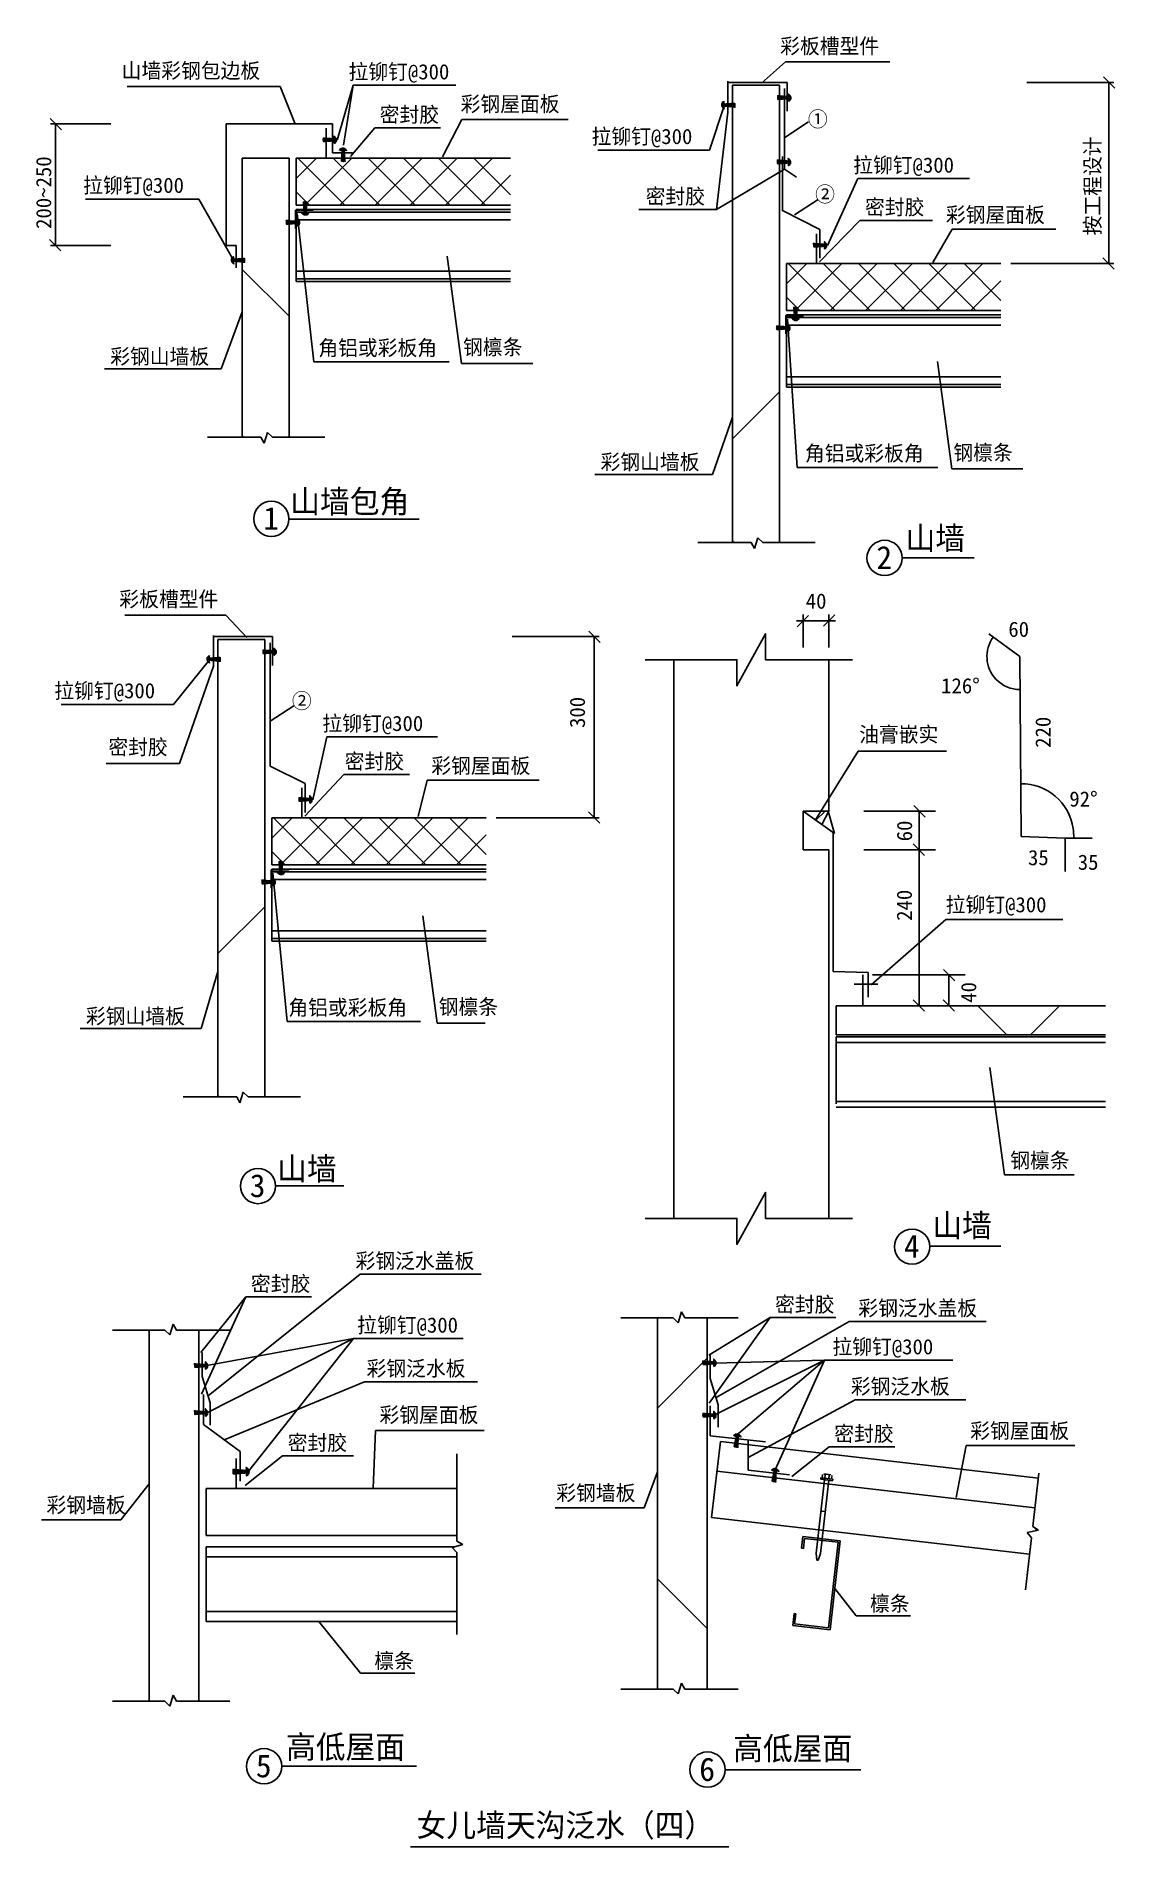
# Model space of a CAD drawing. Header units: metres. Extents: x 360 to 1444, y -355 to 1464.
import ezdxf

# ---------------------------------------------------------------- set-up
doc = ezdxf.new("R2010")
doc.units = ezdxf.units.M
doc.layers.add('_TCH_MASK', color=7, linetype='Continuous')

# ---------------------------------------------------------------- blocks, each defined once
blk = doc.blocks.new('_ARCHTICK')
at = {"color": 6, "linetype": 'ByBlock'}
blk.add_lwpolyline([(-0.85, -0.85), (0.78, 0.78)], dxfattribs=at)

msp = doc.modelspace()

# ---------------------------------------------------------------- hatches: boundary and pattern name
at = {"layer": '_TCH_MASK'}
h = msp.add_hatch(dxfattribs=at)
h.set_pattern_fill('ANSI37', scale=200)
h.paths.add_polyline_path([(1059.74, 1133.76), (1061.28, 1132.22), (1078.62, 1132.22), (1081.94, 1126.19), (1085.26, 1137), (1090.24, 1132.22), (1106.88, 1132.22), (1106.88, 1412.42), (1059.74, 1412.42)])
h = msp.add_hatch(dxfattribs=at)
h.set_pattern_fill('SOLID')
h.paths.add_polyline_path([(1115.9, 1406.23), (1115.9, 1403.63), (1104.97, 1404.44), (1104.97, 1400.3), (1115.9, 1401.12), (1115.9, 1398.52, 0.7)])
h = msp.add_hatch(dxfattribs=at)
h.set_pattern_fill('SOLID')
h.paths.add_polyline_path([(1051.32, 1398.72), (1051.32, 1396.12), (1062.25, 1396.93), (1062.25, 1392.79), (1051.32, 1393.61), (1051.32, 1391.01, -0.7)])
h = msp.add_hatch(dxfattribs=at)
h.set_pattern_fill('SOLID')
h.paths.add_polyline_path([(659.21, 1363.84), (659.21, 1361.24), (648.28, 1362.05), (648.28, 1357.91), (659.21, 1358.72), (659.21, 1356.12, 0.7)])
h = msp.add_hatch(dxfattribs=at)
h.set_pattern_fill('SOLID')
h.paths.add_polyline_path([(664.63, 1349.12), (667.23, 1349.12), (666.41, 1338.19), (670.55, 1338.19), (669.74, 1349.12), (672.34, 1349.12, 0.7)])
h = msp.add_hatch(dxfattribs=at)
h.set_pattern_fill('ANSI37', scale=200)
h.paths.add_polyline_path([(567.01, 1062.9), (568.55, 1061.36), (585.89, 1061.36), (589.21, 1055.33), (592.53, 1066.14), (597.51, 1061.36), (614.15, 1061.36), (614.15, 1341.57), (567.01, 1341.57)])
h = msp.add_hatch(dxfattribs=at)
h.set_pattern_fill('SOLID')
h.paths.add_polyline_path([(1115.62, 1341.58), (1115.62, 1338.98), (1104.69, 1339.79), (1104.69, 1335.65), (1115.62, 1336.47), (1115.62, 1333.87, 0.7)])
h = msp.add_hatch(dxfattribs=at)
h.set_pattern_fill('SOLID')
h.paths.add_polyline_path([(626.35, 1286.91), (628.95, 1286.91), (628.14, 1297.84), (632.28, 1297.84), (631.46, 1286.91), (634.06, 1286.91, -0.7)])
h = msp.add_hatch(dxfattribs=at)
h.set_pattern_fill('SOLID')
h.paths.add_polyline_path([(622.16, 1280.92), (622.16, 1278.32), (611.23, 1279.13), (611.23, 1274.99), (622.16, 1275.8), (622.16, 1273.2, 0.7)])
h = msp.add_hatch(dxfattribs=at)
h.set_pattern_fill('SOLID')
h.paths.add_polyline_path([(1151.94, 1257.92), (1151.94, 1255.32), (1141.01, 1256.13), (1141.01, 1251.99), (1151.94, 1252.81), (1151.94, 1250.21, 0.7)])
h = msp.add_hatch(dxfattribs=at)
h.set_pattern_fill('SOLID')
h.paths.add_polyline_path([(558.59, 1242.87), (558.59, 1240.27), (569.52, 1241.09), (569.52, 1236.95), (558.59, 1237.76), (558.59, 1235.16, -0.7)])
h = msp.add_hatch(dxfattribs=at)
h.set_pattern_fill('ANSI37', scale=200)
h.paths.add_polyline_path([(1059.74, 956.98), (1061.28, 955.44), (1078.62, 955.44), (1081.94, 949.41), (1085.26, 960.22), (1090.24, 955.44), (1106.88, 955.44), (1106.88, 1235.65), (1059.74, 1235.65)])
h = msp.add_hatch(dxfattribs=at)
h.set_pattern_fill('SOLID')
h.paths.add_polyline_path([(1119.08, 1180.99), (1121.68, 1180.99), (1120.87, 1191.92), (1125.01, 1191.92), (1124.19, 1180.99), (1126.79, 1180.99, -0.7)])
h = msp.add_hatch(dxfattribs=at)
h.set_pattern_fill('SOLID')
h.paths.add_polyline_path([(1114.89, 1175), (1114.89, 1172.4), (1103.96, 1173.21), (1103.96, 1169.07), (1114.89, 1169.89), (1114.89, 1167.29, 0.7)])
h = msp.add_hatch(dxfattribs=at)
h.set_pattern_fill('ANSI37', scale=200)
h.paths.add_polyline_path([(542.59, 577.1), (544.13, 575.55), (561.47, 575.55), (564.79, 569.52), (568.11, 580.34), (573.08, 575.55), (589.72, 575.55), (589.72, 855.76), (542.59, 855.76)])
h = msp.add_hatch(dxfattribs=at)
h.set_pattern_fill('ANSI31', scale=325)
h.paths.add_polyline_path([(1000.69, 276.59), (1064.23, 276.59), (1064.23, 250.44), (1093.03, 302.73), (1093.03, 276.59), (1156.69, 276.59), (1156.69, 646.75), (1130.69, 646.75), (1130.69, 685.75), (1156.69, 685.75), (1156.69, 837.69), (1093.03, 837.69), (1093.03, 863.84), (1064.23, 811.54), (1064.23, 837.69), (1000.69, 837.69)])
h = msp.add_hatch(dxfattribs=at)
h.set_pattern_fill('SOLID')
h.paths.add_polyline_path([(534.17, 842.06), (534.17, 839.46), (545.09, 840.27), (545.09, 836.13), (534.17, 836.95), (534.17, 834.35, -0.7)])
h = msp.add_hatch(dxfattribs=at)
h.set_pattern_fill('SOLID')
h.paths.add_polyline_path([(598.75, 849.57), (598.75, 846.97), (587.82, 847.78), (587.82, 843.64), (598.75, 844.46), (598.75, 841.86, 0.7)])
h = msp.add_hatch(dxfattribs=at)
h.set_pattern_fill('SOLID')
h.paths.add_polyline_path([(634.78, 701.26), (634.78, 698.66), (623.86, 699.47), (623.86, 695.33), (634.78, 696.14), (634.78, 693.55, 0.7)])
h = msp.add_hatch(dxfattribs=at)
h.set_pattern_fill('ANSI37', scale=200)
h.paths.add_polyline_path([(542.59, 400.32), (544.13, 398.78), (561.47, 398.78), (564.79, 392.75), (568.11, 403.56), (573.08, 398.78), (589.72, 398.78), (589.72, 678.99), (542.59, 678.99)])
h = msp.add_hatch(dxfattribs=at)
h.set_pattern_fill('ANSI31', scale=6.5)
h.paths.add_polyline_path([(1143.08, 676.82), (1149.52, 672.18), (1156.09, 684.61), (1155.77, 685.75), (1153.85, 685.75)])
h.paths.add_polyline_path([(1130.69, 685.75), (1143.08, 676.82), (1153.85, 685.75)])
h = msp.add_hatch(dxfattribs=at)
h.set_pattern_fill('ANSI31', scale=6.5)
h.paths.add_polyline_path([(1149.52, 672.18), (1162.13, 663.1), (1156.09, 684.61)])
h = msp.add_hatch(dxfattribs=at)
h.set_pattern_fill('SOLID')
h.paths.add_polyline_path([(597.74, 618.34), (597.74, 615.74), (586.81, 616.55), (586.81, 612.41), (597.74, 613.23), (597.74, 610.63, 0.7)])
h = msp.add_hatch(dxfattribs=at)
h.set_pattern_fill('SOLID')
h.paths.add_polyline_path([(601.93, 624.33), (604.53, 624.33), (603.71, 635.26), (607.85, 635.26), (607.04, 624.33), (609.64, 624.33, -0.7)])
h = msp.add_hatch(dxfattribs=at)
h.set_pattern_fill('ANSI37', scale=100)
h.paths.add_polyline_path([(1434.43, 490.21), (1190.67, 490.21), (1163.85, 490.21), (1163.85, 462.1), (1163.85, 461.03), (1434.43, 461.03)])
h = msp.add_hatch(dxfattribs=at)
h.set_pattern_fill('ANSI37', scale=200)
h.paths.add_polyline_path([(984.21, -18.37), (984.21, -196.24), (1000.1, -196.24), (1005.08, -201.02), (1008.4, -190.21), (1011.72, -196.24), (1034.21, -196.24), (1034.21, -18.23), (1034.21, 176.65), (1011.72, 176.65), (1008.4, 182.68), (1005.08, 171.87), (1000.1, 176.65), (984.21, 176.65)])
h = msp.add_hatch(dxfattribs=at)
h.set_pattern_fill('ANSI37', scale=200)
h.paths.add_polyline_path([(473.38, -30.53), (473.38, -208.39), (489.27, -208.39), (494.25, -213.17), (497.57, -202.36), (500.89, -208.39), (523.38, -208.39), (523.38, -30.38), (523.38, 164.5), (500.89, 164.5), (497.57, 170.53), (494.25, 159.71), (489.27, 164.5), (473.38, 164.5)])
h = msp.add_hatch(dxfattribs=at)
h.set_pattern_fill('SOLID')
h.paths.add_polyline_path([(529.93, 132.63), (529.93, 130.03), (519, 130.84), (519, 126.7), (529.93, 127.52), (529.93, 124.92, 0.7)])
h = msp.add_hatch(dxfattribs=at)
h.set_pattern_fill('SOLID')
h.paths.add_polyline_path([(1040.76, 135.4), (1040.76, 132.8), (1029.83, 133.62), (1029.83, 129.48), (1040.76, 130.29), (1040.76, 127.69, 0.7)])
h = msp.add_hatch(dxfattribs=at)
h.set_pattern_fill('SOLID')
h.paths.add_polyline_path([(529.93, 85.39), (529.93, 82.79), (519, 83.6), (519, 79.46), (529.93, 80.28), (529.93, 77.68, 0.7)])
h = msp.add_hatch(dxfattribs=at)
h.set_pattern_fill('SOLID')
h.paths.add_polyline_path([(1040.76, 82.83), (1040.76, 80.23), (1029.83, 81.04), (1029.83, 76.9), (1040.76, 77.72), (1040.76, 75.12, 0.7)])
h = msp.add_hatch(dxfattribs=at)
h.set_pattern_fill('SOLID')
h.paths.add_polyline_path([(1060.79, 58.15), (1063.37, 57.8), (1061.08, 47.08), (1065.18, 46.52), (1065.86, 57.45), (1068.43, 57.1, 0.7)])
h = msp.add_hatch(dxfattribs=at)
h.set_pattern_fill('SOLID')
h.paths.add_polyline_path([(570.93, 26.88), (570.93, 23.73), (557.69, 24.71), (557.69, 19.7), (570.93, 20.69), (570.93, 17.54, 0.7)])
h = msp.add_hatch(dxfattribs=at)
h.set_pattern_fill('ANSI37', scale=200)
h.paths.add_polyline_path([(1358.27, -60.75), (1360.18, -44.22), (1356, -38.73), (1365.74, -36.93), (1363.48, -34.09), (1361.51, -32.68), (1363.67, -13.93), (1044.1, 22.87), (1038.71, -23.95)])
h = msp.add_hatch(dxfattribs=at)
h.set_pattern_fill('SOLID')
h.paths.add_polyline_path([(1098.86, 23.39), (1101.43, 23.04), (1099.15, 12.33), (1103.25, 11.76), (1103.92, 22.7), (1106.5, 22.35, 0.7)])
h = msp.add_hatch(dxfattribs=at)
h.set_pattern_fill('ANSI37', scale=200)
h.paths.add_polyline_path([(560.93, 5.34), (530.93, 5.34), (530.93, -41.79), (782.84, -41.79), (782.84, 5.34)])

# ---------------------------------------------------------------- linework, layer by layer
for p, q in [((614.34, 978.86), (744.96, 978.86)), ((1230.71, 940.1), (1302.45, 940.1)), ((600.8, 309.31), (669.06, 309.31)), ((1257.83, 248.58), (1329.25, 248.58)), ((606.69, -273.67), (742.28, -273.67)), ((1052.6, -277.31), (1188.68, -277.31)), ((736.14, -354.54), (1056.05, -354.54))]:
    msp.add_line(p, q)
for p, q in [((1113.09, 1438.21), (1088.72, 1416.8)), ((1217.89, 1438.21), (1113.09, 1438.21)), ((1055.19, 1418.74), (1055.19, 1387.87)), ((605.02, 1413.52), (451.31, 1413.52)), ((605.02, 1413.52), (619.78, 1376.8)), ((678.39, 1414.9), (662.53, 1359.76)), ((678.39, 1414.9), (668.74, 1354.6)), ((678.39, 1414.9), (781.53, 1414.9)), ((1055.19, 1417.66), (1114.74, 1417.66)), ((1106.88, 1414.8), (1059.74, 1414.8)), ((1059.74, 1414.8), (1059.74, 955.44)), ((1106.88, 1414.8), (1106.88, 955.44)), ((1112.15, 1411.53), (1112.15, 1330.37)), ((1114.74, 1417.66), (1114.74, 1388.72)), ((1355.59, 1417.66), (1442.97, 1417.66)), ((1437.97, 1235.65), (1437.97, 1417.66)), ((1036.49, 1349.58), (1051.45, 1394.25)), ((1043.78, 1290.04), (1055.19, 1387.87)), ((435.01, 1375.91), (374.37, 1375.91)), ((379.37, 1253.94), (379.37, 1375.91)), ((551.01, 1375.91), (551.01, 1253.94)), ((551.01, 1375.91), (657.67, 1375.91)), ((651.29, 1341.57), (651.29, 1371.57)), ((657.67, 1375.91), (657.67, 1346.97)), ((700.13, 1372.03), (675.71, 1343.37)), ((700.13, 1372.03), (766.16, 1372.03)), ((787.58, 1380.25), (768.22, 1342.81)), ((787.58, 1380.25), (894.7, 1380.25)), ((1112.34, 1362.37), (1136.09, 1377.95)), ((1036.49, 1349.58), (924.24, 1349.58)), ((614.15, 1341.57), (567.01, 1341.57)), ((567.01, 1061.36), (567.01, 1341.57)), ((567.01, 1341.57), (567.01, 1061.36)), ((614.15, 1061.36), (614.15, 1341.57)), ((614.15, 1341.57), (614.15, 1061.36)), ((641.68, 1341.57), (621.29, 1321.18)), ((621.29, 1294.43), (621.29, 1341.57)), ((836.58, 1341.57), (621.29, 1341.57)), ((670.04, 1294.43), (622.91, 1341.57)), ((677.03, 1341.57), (629.9, 1294.43)), ((836.58, 1341.57), (651.29, 1341.57)), ((705.4, 1294.43), (658.26, 1341.57)), ((712.39, 1341.57), (665.25, 1294.43)), ((740.75, 1294.43), (693.62, 1341.57)), ((747.74, 1341.57), (700.61, 1294.43)), ((776.11, 1294.43), (728.97, 1341.57)), ((783.1, 1341.57), (735.96, 1294.43)), ((811.46, 1294.43), (764.33, 1341.57)), ((818.45, 1341.57), (771.32, 1294.43)), ((836.58, 1304.67), (799.68, 1341.57)), ((1112.15, 1330.37), (1043.78, 1290.04)), ((1109.84, 1343.39), (1109.84, 1288.37)), ((836.58, 1324.34), (806.67, 1294.43)), ((1185.55, 1321.17), (1155.26, 1253.85)), ((1185.55, 1321.17), (1297.81, 1321.17)), ((523.43, 1300.53), (409.64, 1300.53)), ((523.43, 1300.53), (558.72, 1238.4)), ((634.68, 1294.43), (621.29, 1307.83)), ((836.58, 1294.43), (621.29, 1294.43)), ((621.29, 1294.43), (836.58, 1294.43)), ((1121.97, 1284.56), (1145.72, 1300.15)), ((638.32, 1289.25), (620.47, 1289.25)), ((620.47, 1289.25), (620.47, 1270.88)), ((621.29, 1217.52), (621.29, 1290.04)), ((621.29, 1290.04), (836.58, 1290.04)), ((621.29, 1287.29), (836.58, 1287.29)), ((621.29, 1279.6), (836.58, 1279.6)), ((638.96, 1136.88), (622.25, 1285.84)), ((1043.78, 1290.04), (965.68, 1290.04)), ((1147.6, 1270.05), (1109.84, 1288.84)), ((1187.83, 1279.11), (1147.03, 1237.45)), ((1187.83, 1279.11), (1260.58, 1279.11)), ((1144.02, 1235.65), (1144.02, 1265.65)), ((1147.6, 1270.05), (1147.6, 1241.05)), ((1280.63, 1270.14), (1260.95, 1236.89)), ((1280.63, 1270.14), (1384.53, 1270.14)), ((435.01, 1253.94), (374.37, 1253.94)), ((551.01, 1253.94), (560.84, 1253.94)), ((560.84, 1253.94), (560.84, 1231.47)), ((772.93, 1243.15), (787.52, 1135.43)), ((621.29, 1227.96), (836.58, 1227.96)), ((621.29, 1220.27), (836.58, 1220.27)), ((1059.74, 955.44), (1059.74, 1235.65)), ((1106.88, 955.44), (1106.88, 1235.65)), ((1134.41, 1235.65), (1114.02, 1215.26)), ((1114.02, 1188.51), (1114.02, 1235.65)), ((1329.31, 1235.65), (1114.02, 1235.65)), ((1162.77, 1188.51), (1115.64, 1235.65)), ((1169.76, 1235.65), (1122.63, 1188.51)), ((1329.31, 1235.65), (1144.02, 1235.65)), ((1198.13, 1188.51), (1150.99, 1235.65)), ((1205.12, 1235.65), (1157.98, 1188.51)), ((1233.48, 1188.51), (1186.35, 1235.65)), ((1240.47, 1235.65), (1193.34, 1188.51)), ((1268.84, 1188.51), (1221.7, 1235.65)), ((1275.83, 1235.65), (1228.69, 1188.51)), ((1304.19, 1188.51), (1257.06, 1235.65)), ((1311.18, 1235.65), (1264.05, 1188.51)), ((1329.31, 1198.75), (1292.41, 1235.65)), ((1339.31, 1235.65), (1442.97, 1235.65)), ((621.29, 1217.52), (836.58, 1217.52)), ((1127.41, 1188.51), (1114.02, 1201.91)), ((1329.31, 1218.42), (1299.4, 1188.51)), ((545.77, 1129.82), (567.01, 1187.19)), ((1329.31, 1188.51), (1114.02, 1188.51)), ((1114.02, 1111.6), (1114.02, 1184.12)), ((1114.02, 1184.12), (1329.31, 1184.12)), ((1114.02, 1181.37), (1329.31, 1181.37)), ((1114.02, 1173.68), (1329.31, 1173.68)), ((1124.75, 1030.96), (1114.98, 1179.92)), ((545.77, 1129.82), (428.65, 1129.82)), ((638.96, 1136.88), (774.93, 1136.88)), ((787.52, 1135.43), (858.97, 1135.43)), ((1265.66, 1137.23), (1280.25, 1029.52)), ((1114.02, 1122.04), (1329.31, 1122.04)), ((1114.02, 1114.35), (1329.31, 1114.35)), ((1114.02, 1111.6), (1329.31, 1111.6)), ((1039.79, 1023.91), (1059.74, 1081.27)), ((585.89, 1061.36), (532.2, 1061.36)), ((568.55, 1061.36), (567.01, 1062.9)), ((589.21, 1055.33), (585.89, 1061.36)), ((592.53, 1066.14), (589.21, 1055.33)), ((597.51, 1061.36), (592.53, 1066.14)), ((650.01, 1061.36), (597.51, 1061.36)), ((1039.79, 1023.91), (921.38, 1023.91)), ((1124.75, 1030.96), (1266.13, 1030.96)), ((1280.25, 1029.52), (1351.35, 1029.52)), ((1078.62, 955.44), (1024.93, 955.44)), ((1061.28, 955.44), (1059.74, 956.98)), ((1081.94, 949.41), (1078.62, 955.44)), ((1085.26, 960.22), (1081.94, 949.41)), ((1090.24, 955.44), (1085.26, 960.22)), ((1142.74, 955.44), (1090.24, 955.44)), ((550.64, 882.67), (448.94, 882.67)), ((550.64, 882.67), (571.57, 860.14)), ((1130.69, 876.82), (1124.19, 876.82)), ((1130.69, 850.06), (1130.69, 883.3)), ((1130.69, 876.82), (1156.69, 876.82)), ((1156.69, 850.06), (1156.69, 883.3)), ((1156.69, 876.82), (1163.19, 876.82)), ((538.04, 862.08), (538.04, 831.21)), ((538.04, 860.99), (597.58, 860.99)), ((589.72, 858.14), (542.59, 858.14)), ((542.59, 858.14), (542.59, 398.78)), ((589.72, 858.14), (589.72, 398.78)), ((594.99, 854.87), (594.99, 731.03)), ((597.58, 860.99), (597.58, 832.06)), ((838.44, 860.99), (925.82, 860.99)), ((920.82, 678.99), (920.82, 860.99)), ((1317.19, 863.66), (1348.63, 841.01)), ((498.06, 792.92), (534.29, 837.59)), ((1000.69, 837.69), (1000.69, 276.59)), ((1156.69, 837.69), (1156.69, 685.75)), ((1348.63, 841.01), (1349.74, 660.35)), ((503.9, 733.38), (538.04, 831.21)), ((498.06, 792.92), (385.22, 792.92)), ((595.18, 776), (618.93, 791.59)), ((652.14, 760.4), (638.1, 697.18)), ((652.14, 760.4), (763.26, 760.4)), ((1143.08, 676.82), (1185.87, 745.77)), ((1185.87, 745.77), (1274.89, 745.77)), ((503.9, 733.38), (430.31, 733.38)), ((630.45, 713.38), (594.99, 731.03)), ((669.07, 722.44), (629.88, 680.79)), ((630.45, 713.38), (630.45, 684.39)), ((669.07, 722.44), (735.1, 722.44)), ((752.95, 716.89), (743.79, 680.23)), ((752.95, 716.89), (865.59, 716.89)), ((626.86, 678.99), (626.86, 708.99)), ((542.59, 398.78), (542.59, 678.99)), ((589.72, 398.78), (589.72, 678.99)), ((617.25, 678.99), (596.86, 658.6)), ((596.86, 631.85), (596.86, 678.99)), ((812.16, 678.99), (596.86, 678.99)), ((645.62, 631.85), (598.48, 678.99)), ((652.61, 678.99), (605.47, 631.85)), ((812.16, 678.99), (626.86, 678.99)), ((680.97, 631.85), (633.84, 678.99)), ((687.96, 678.99), (640.83, 631.85)), ((716.33, 631.85), (669.19, 678.99)), ((723.32, 678.99), (676.18, 631.85)), ((751.68, 631.85), (704.55, 678.99)), ((758.67, 678.99), (711.54, 631.85)), ((787.04, 631.85), (739.9, 678.99)), ((794.03, 678.99), (746.89, 631.85)), ((812.16, 642.09), (775.26, 678.99)), ((822.16, 678.99), (925.82, 678.99)), ((1130.69, 685.75), (1156.69, 685.75)), ((1130.69, 685.75), (1130.69, 646.75)), ((1130.69, 685.75), (1162.13, 663.1)), ((1156.69, 685.75), (1149.52, 672.18)), ((1155.77, 685.75), (1162.13, 663.1)), ((1191.67, 685.75), (1263.59, 685.75)), ((1247.34, 646.75), (1247.34, 685.75)), ((812.16, 661.76), (782.25, 631.85)), ((1160.99, 524.5), (1160.99, 663.91)), ((1349.74, 660.35), (1393.95, 658.48)), ((1393.95, 658.48), (1421.22, 658.48)), ((1393.95, 658.48), (1393.95, 625.07)), ((610.26, 631.85), (596.86, 645.25)), ((1130.69, 646.75), (1156.69, 646.75)), ((1156.69, 646.75), (1156.69, 276.59)), ((1191.67, 646.75), (1263.59, 646.75)), ((1207.04, 646.75), (1263.59, 646.75)), ((1247.34, 646.75), (1247.34, 490.21)), ((613.9, 626.67), (596.05, 626.67)), ((596.05, 626.67), (596.05, 608.3)), ((812.16, 631.85), (596.86, 631.85)), ((596.86, 631.85), (812.16, 631.85)), ((596.86, 627.46), (812.16, 627.46)), ((596.86, 554.94), (596.86, 627.46)), ((596.86, 624.71), (812.16, 624.71)), ((612.2, 474.3), (597.82, 623.26)), ((596.86, 617.02), (812.16, 617.02)), ((596.86, 565.38), (812.16, 565.38)), ((748.5, 580.57), (763.1, 472.86)), ((1199, 511.13), (1274.01, 576.84)), ((1274.01, 576.84), (1391.81, 576.84)), ((596.86, 557.69), (812.16, 557.69)), ((596.86, 554.94), (812.16, 554.94)), ((525.79, 467.25), (542.59, 524.61)), ((1160.99, 524.5), (1195.93, 523.66)), ((1182.06, 512.01), (1205.62, 512.01)), ((1190.67, 521.12), (1190.67, 490.21)), ((1195.93, 523.66), (1195.93, 498.73)), ((1200.42, 521.12), (1293.49, 521.12)), ((1277.24, 521.12), (1277.24, 490.21)), ((612.2, 474.3), (746.19, 474.3)), ((763.1, 472.86), (811.25, 472.86)), ((1190.67, 490.21), (1163.85, 490.21)), ((1163.85, 462.1), (1163.85, 490.21)), ((1190.67, 490.21), (1434.43, 490.21)), ((1200.42, 490.21), (1293.49, 490.21)), ((1207.04, 490.21), (1263.59, 490.21)), ((525.79, 467.25), (404.23, 467.25)), ((1163.85, 462.1), (1163.85, 461.03)), ((1163.85, 461.03), (1434.43, 461.03)), ((1163.85, 458.89), (1434.43, 458.89)), ((1163.85, 458.89), (1163.85, 391.64)), ((1163.85, 453.38), (1434.43, 453.38)), ((1318.38, 428.21), (1332.97, 320.5)), ((544.13, 398.78), (542.59, 400.32)), ((568.11, 403.56), (564.79, 392.75)), ((573.08, 398.78), (568.11, 403.56)), ((561.47, 398.78), (507.78, 398.78)), ((564.79, 392.75), (561.47, 398.78)), ((625.58, 398.78), (573.08, 398.78)), ((1163.85, 393.93), (1434.43, 393.93)), ((1163.85, 388.42), (1434.43, 388.42)), ((1332.97, 320.5), (1402.98, 320.5)), ((685.44, 220.56), (532.77, 98.55)), ((685.44, 220.56), (807.19, 220.56)), ((570.72, 197.72), (525.44, 142.01)), ((570.72, 197.72), (526.06, 100.21)), ((570.72, 197.72), (636.75, 197.72)), ((1005.08, 171.87), (1008.4, 182.68)), ((1008.4, 182.68), (1011.72, 176.65)), ((436.77, 164.5), (489.27, 164.5)), ((473.38, 164.5), (473.38, -30.53)), ((489.27, 164.5), (494.25, 159.71)), ((494.25, 159.71), (497.57, 170.53)), ((497.57, 170.53), (500.89, 164.5)), ((500.89, 164.5), (554.58, 164.5)), ((523.38, 164.5), (523.38, -30.53)), ((947.6, 176.65), (1000.1, 176.65)), ((984.21, 176.65), (984.21, -18.37)), ((1000.1, 176.65), (1005.08, 171.87)), ((1011.72, 176.65), (1065.41, 176.65)), ((1034.21, 176.65), (1034.21, -18.37)), ((1035.88, 139.15), (1097.42, 176.93)), ((1097.42, 176.93), (1036.29, 91.1)), ((1176.92, 173.07), (1043.21, 96.6)), ((1097.42, 176.93), (1163.45, 176.93)), ((1176.92, 173.07), (1314.69, 173.07)), ((531.43, 129.03), (678.91, 156.06)), ((678.91, 156.06), (532.27, 81.63)), ((678.91, 156.06), (573.78, 23.23)), ((678.91, 156.06), (788.9, 156.06)), ((526.8, 117.88), (526.8, 141.94)), ((1037.23, 115.94), (1037.23, 139.99)), ((1041.74, 131.34), (1152.33, 134.3)), ((1152.33, 134.3), (1042.62, 79.71)), ((1152.33, 134.3), (1065.8, 60.51)), ((1102.99, 24.67), (1152.33, 134.3)), ((1152.33, 134.3), (1281.22, 134.3)), ((534.96, 91.48), (526.8, 117.88)), ((689.89, 112.5), (548.93, 54.38)), ((689.89, 112.5), (803.59, 112.5)), ((1045.4, 89.53), (1037.23, 115.94)), ((528.24, 69.76), (528.24, 99.76)), ((534.96, 68.89), (534.96, 91.48)), ((1183.15, 94.45), (1075.63, 36.33)), ((1183.15, 94.45), (1294.25, 94.45)), ((1037.39, 58.35), (1037.39, 88.35)), ((1045.4, 66.94), (1045.4, 89.53)), ((564.8, 42.58), (528.24, 69.76)), ((700.81, 63.73), (698.63, 5.81)), ((700.81, 63.73), (810.13, 63.73)), ((1092.77, 52.17), (1037.39, 58.35)), ((564.8, 12.58), (564.8, 42.58)), ((607.66, 38.02), (569.99, 8.48)), ((607.66, 38.02), (678.97, 38.02)), ((782.84, -47.43), (782.84, 40.15)), ((1038.71, -23.95), (1047.54, 52.68)), ((1367.1, 15.87), (1047.54, 52.68)), ((1075.63, 23.87), (1075.63, 54.14)), ((1075.63, 23.87), (1075.63, 54.08)), ((1156.93, 47.06), (1119.25, 17.52)), ((1156.93, 47.06), (1222.96, 47.06)), ((1294.48, 48.54), (1284.52, -3.85)), ((1294.48, 48.54), (1403.79, 48.54)), ((560.93, 5.34), (560.93, 35.34)), ((971.09, -13.95), (984.21, 22.02)), ((1363.67, -13.93), (1044.1, 22.87)), ((1116.87, 19.12), (1075.63, 23.87)), ((1150.3, 19.42), (1149.9, 15.91)), ((1158.38, 19.16), (1151.66, 19.93)), ((1152.86, 19.13), (1152.46, 15.62)), ((1157.03, 18.65), (1156.62, 15.14)), ((1159.59, 18.35), (1159.18, 14.84)), ((1361.51, -32.68), (1367.65, 20.66)), ((445.08, -26.1), (473.38, 9.86)), ((560.93, 5.34), (530.93, 5.34)), ((530.93, -41.79), (530.93, 5.34)), ((782.84, 5.34), (560.93, 5.34)), ((1143.65, -59.53), (1152.13, 14.14)), ((1148.12, -60.04), (1156.6, 13.63)), ((1148.41, 14.57), (1148.58, 16.06)), ((1160.33, 13.2), (1148.41, 14.57)), ((1160.5, 14.69), (1148.58, 16.06)), ((1160.33, 13.2), (1160.5, 14.69)), ((971.09, -13.95), (881.56, -13.95)), ((1152.98, -17.83), (1148.51, -17.31)), ((445.08, -26.1), (365.18, -26.1)), ((473.38, -208.39), (473.38, -30.38)), ((523.38, -208.39), (523.38, -30.38)), ((984.21, -196.24), (984.21, -18.23)), ((1034.21, -196.24), (1034.21, -18.23)), ((1358.27, -60.75), (1038.71, -23.95)), ((1367.12, -36.67), (1361.51, -32.68)), ((1365.74, -36.93), (1363.48, -34.09)), ((782.84, -41.79), (530.93, -41.79)), ((530.93, -53.28), (780.63, -53.28)), ((530.93, -53.28), (530.93, -128.28)), ((778.06, -54.07), (788.87, -50.75)), ((782.84, -59.05), (778.06, -54.07)), ((788.87, -50.75), (782.84, -47.43)), ((1130.5, -42.81), (1129.13, -54.74)), ((1168.06, -47.14), (1130.5, -42.81)), ((1132.09, -44.81), (1130.92, -54.94)), ((1166.06, -48.72), (1132.09, -44.81)), ((1156.18, -134.55), (1166.06, -48.72)), ((1157.76, -136.55), (1168.06, -47.14)), ((1354.17, -96.38), (1360.18, -44.22)), ((1356, -38.73), (1367.12, -36.67)), ((1360.18, -44.22), (1356, -38.73)), ((530.93, -63.28), (782.84, -63.28)), ((782.84, -141.38), (782.84, -59.05)), ((1130.92, -54.94), (1129.13, -54.74)), ((1130.92, -54.94), (1130.92, -54.94)), ((1144.31, -66.49), (1143.65, -59.53)), ((1145.89, -66.67), (1144.31, -66.49)), ((1145.89, -66.67), (1148.12, -60.04)), ((1184.15, -122.61), (1162.53, -95.14)), ((782.84, -118.28), (530.93, -118.28)), ((1121.58, -120.3), (1120.21, -132.22)), ((1123.37, -120.51), (1121.58, -120.3)), ((1123.37, -120.51), (1122.2, -130.64)), ((1123.37, -120.51), (1123.37, -120.51)), ((1184.15, -122.61), (1238.72, -122.61)), ((782.84, -128.28), (530.93, -128.28)), ((686.04, -180.22), (644.13, -128.28)), ((1120.21, -132.22), (1157.76, -136.55)), ((1122.2, -130.64), (1156.18, -134.55)), ((686.04, -180.22), (740.61, -180.22)), ((947.6, -196.24), (1000.1, -196.24)), ((1000.1, -196.24), (1005.08, -201.02)), ((1005.08, -201.02), (1008.4, -190.21)), ((1008.4, -190.21), (1011.72, -196.24)), ((1011.72, -196.24), (1065.41, -196.24)), ((436.77, -208.39), (489.27, -208.39)), ((489.27, -208.39), (494.25, -213.17)), ((494.25, -213.17), (497.57, -202.36)), ((497.57, -202.36), (500.89, -208.39)), ((500.89, -208.39), (554.58, -208.39))]:
    msp.add_line(p, q, dxfattribs=at)
for points in [[(657.67, 1346.97), (677.88, 1346.97)], [(1112.15, 1330.37), (1123.94, 1322.49)], [(1131.05, 1183.33), (1113.2, 1183.33), (1113.2, 1164.97)], [(1114.02, 1188.51), (1329.31, 1188.51)], [(971.88, 837.69), (1064.23, 837.69), (1064.23, 811.54), (1093.03, 863.84), (1093.03, 837.69), (1180.26, 837.69)], [(971.88, 276.59), (1064.23, 276.59), (1064.23, 250.44), (1093.03, 302.73), (1093.03, 276.59), (1180.26, 276.59)]]:
    msp.add_lwpolyline(points, dxfattribs=at)
for centre in [(596.3, 979.3), (1212.59, 940.02), (582.87, 309.14), (1240.23, 248.23), (589, -273.68), (1034.63, -277.02)]:
    msp.add_circle(centre, 17.73, dxfattribs=at)
for centre, radius, start, end in [((1348.63, 841.01), 33.19, 144.22, 223.11), ((1348.63, 841.01), 33.19, 223.11, 270.35), ((1349.74, 660.35), 52.93, 8.56, 90.35), ((1349.74, 660.35), 52.93, 358.62, 8.56)]:
    msp.add_arc(centre, radius, start, end, dxfattribs=at)

# ---------------------------------------------------------------- block references
at = {"layer": '_TCH_MASK', "xscale": 7, "yscale": 7, "zscale": 7}
for p, rotation in [((1437.97, 1417.66), 90), ((379.37, 1375.91), 90), ((379.37, 1253.94), 270), ((1437.97, 1235.65), 270), ((1156.69, 876.82), 180), ((920.82, 860.99), 90), ((1247.34, 685.75), 90), ((920.82, 678.99), 270), ((1247.34, 646.75), 270), ((1277.24, 521.12), 90), ((1247.34, 490.21), 270), ((1277.24, 490.21), 270)]:
    msp.add_blockref('_ARCHTICK', p, dxfattribs=dict(at, rotation=rotation))
msp.add_blockref('_ARCHTICK', (1130.69, 876.82), dxfattribs=at)

# ---------------------------------------------------------------- texts
for s, p in [('按工程设计', (1429.21, 1263.96)), ('200~250', (375.12, 1270.51)), ('60', (1240.21, 655.4)), ('240', (1239.99, 575.5)), ('40', (1304.69, 493.19))]:
    msp.add_text(s, height=15.3, rotation=90).set_placement(p)
for s, p in [('40', (1133.34, 889.02)), ('126°', (1269.39, 803.97)), ('92°', (1398.21, 690.24))]:
    msp.add_text(s, height=15.3).set_placement(p)
at = {"layer": '_TCH_MASK'}
for s, height, p in [('彩板槽型件', 15.3, (1107.64, 1446.52)), ('山墙彩钢包边板', 15.3, (445.87, 1421.84)), ('拉铆钉@300', 15.3, (673.86, 1420.71)), ('彩钢屋面板', 15.3, (786.51, 1388.35)), ('密封胶', 15.3, (705.18, 1377.68)), ('①', 15.3, (1135.52, 1373.13)), ('拉铆钉@300', 15.3, (918.08, 1355.71)), ('拉铆钉@300', 15.3, (1181.02, 1326.98)), ('拉铆钉@300', 15.3, (407.18, 1306.66)), ('密封胶', 15.3, (972.47, 1295.6)), ('②', 15.3, (1142.77, 1297.71)), ('密封胶', 15.3, (1192.88, 1284.75)), ('彩钢屋面板', 15.3, (1274.15, 1277.02)), ('彩钢山墙板', 15.3, (434.37, 1134.73)), ('角铝或彩板角', 15.3, (643.54, 1143.36)), ('钢檩条', 15.3, (788.97, 1144.12)), ('角铝或彩板角', 15.3, (1132.49, 1037.45)), ('钢檩条', 15.3, (1281.7, 1038.2)), ('彩钢山墙板', 15.3, (927.1, 1028.81)), ('山墙包角', 23, (615.27, 985.11)), ('1', 23, (588.13, 968.25)), ('山墙', 23, (1233.65, 948.31)), ('2', 23, (1204.41, 928.97)), ('彩板槽型件', 15.3, (443.5, 890.99)), ('60', 15.3, (1336.92, 860.72)), ('拉铆钉@300', 15.3, (378.19, 799.04)), ('②', 15.3, (616.99, 788.84)), ('拉铆钉@300', 15.3, (647.61, 766.2)), ('油膏嵌实', 15.3, (1187, 755.1)), ('密封胶', 15.3, (432.5, 742.44)), ('密封胶', 15.3, (670, 728.09)), ('彩钢屋面板', 15.3, (757.08, 723.7)), ('35', 15.3, (1356.68, 631.38)), ('35', 15.3, (1406.7, 626.75)), ('拉铆钉@300', 15.3, (1273.97, 584.08)), ('角铝或彩板角', 15.3, (613.42, 480.78)), ('钢檩条', 15.3, (764.54, 481.54)), ('彩钢山墙板', 15.3, (409.95, 472.15)), ('山墙', 23, (602.2, 315.09)), ('钢檩条', 15.3, (1338.86, 327.28)), ('3', 23, (574.64, 298.02)), ('山墙', 23, (1260.55, 258.15)), ('4', 23, (1232.05, 237.18)), ('彩钢泛水盖板', 15.3, (680.91, 226.37)), ('密封胶', 15.3, (575.77, 203.37)), ('密封胶', 15.3, (1102.47, 182.58)), ('彩钢泛水盖板', 15.3, (1186.2, 178.87)), ('拉铆钉@300', 15.3, (682.57, 161.87)), ('拉铆钉@300', 15.3, (1160.15, 140.1)), ('彩钢泛水板', 15.3, (691.97, 118.3)), ('彩钢泛水板', 15.3, (1178.62, 100.26)), ('彩钢屋面板', 15.3, (704.94, 71.69)), ('彩钢屋面板', 15.3, (1298.61, 55.69)), ('密封胶', 15.3, (612.72, 43.67)), ('密封胶', 15.3, (1161.98, 52.71)), ('彩钢墙板', 15.3, (882.62, -6.73)), ('彩钢墙板', 15.3, (370.35, -18.88)), ('檩条', 15.3, (1197.97, -117.8)), ('檩条', 15.3, (699.86, -175.4)), ('高低屋面', 23, (611.08, -265.73)), ('高低屋面', 23, (1060.38, -267.32)), ('5', 23, (580.82, -284.74)), ('6', 23.5, (1026.28, -288.44)), ('女儿墙天沟泛水（四）', 23, (742.33, -344.38))]:
    msp.add_text(s, height=height, dxfattribs=at).set_placement(p)
for s, p in [('300', (911.47, 769.23)), ('220', (1379.42, 749.26))]:
    msp.add_text(s, height=15.3, rotation=90, dxfattribs=at).set_placement(p)

doc.saveas('drawing.dxf')
